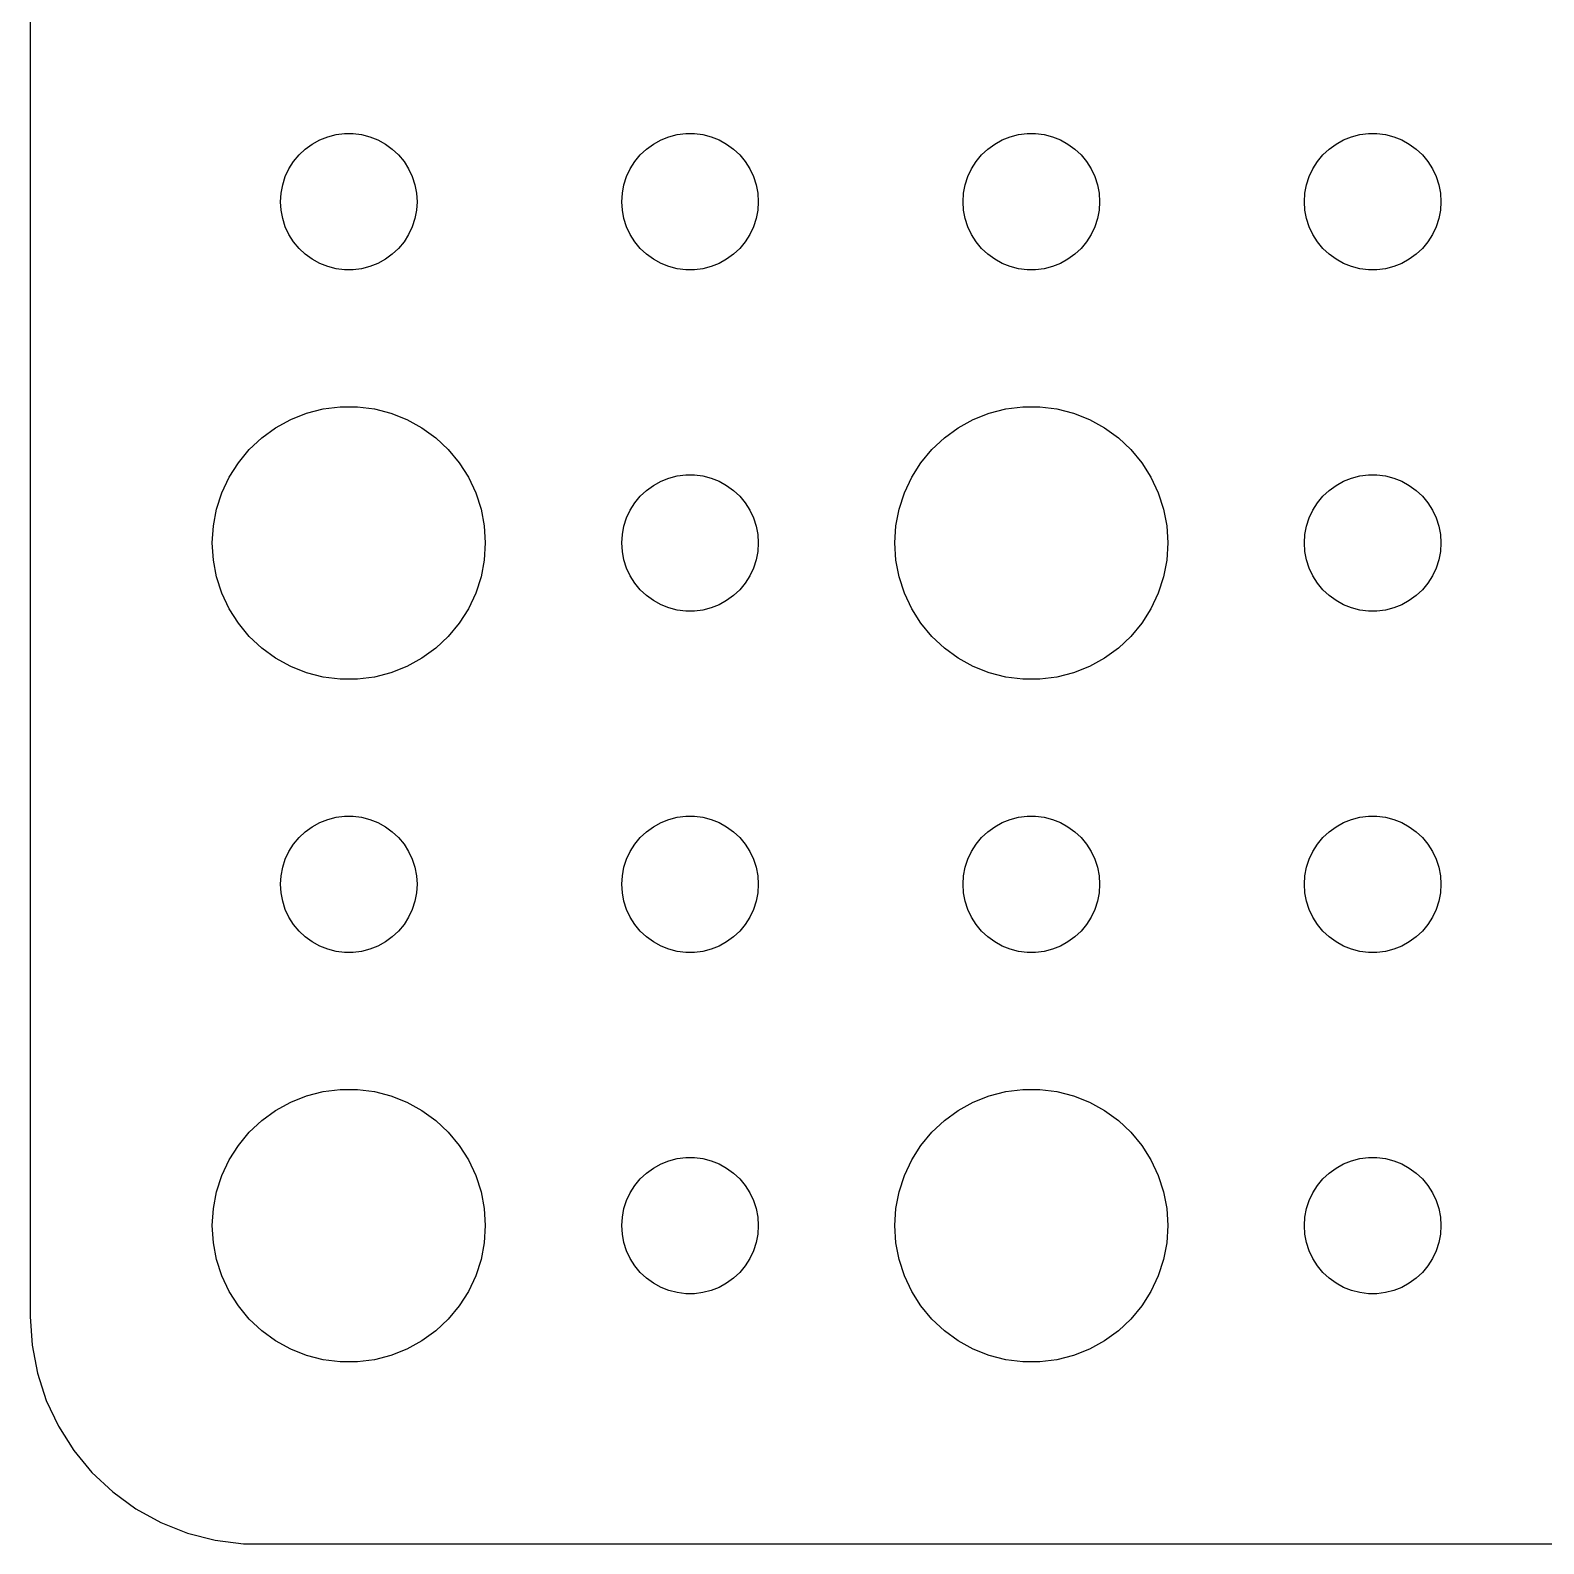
# Model space of a CAD drawing. Header units: metres. Extents: x -37 to 37, y 383 to 793.
# Drawn here: x -37 to -3.74, y 635.01 to 668.27 of the extents above; entities that cross this region are included whole.
import ezdxf

# ---------------------------------------------------------------- set-up
doc = ezdxf.new("R2010")
doc.units = ezdxf.units.M

msp = doc.modelspace()

# ---------------------------------------------------------------- linework, layer by layer
for p, q in [((-37, 704), (-37, 640)), ((-30.6387, 665.857), (-30.4635, 665.927)), ((-30.4635, 665.927), (-30.2811, 665.973)), ((-30.2811, 665.973), (-30.0942, 665.997)), ((-30.0942, 665.997), (-29.9058, 665.997)), ((-29.9058, 665.997), (-29.7189, 665.973)), ((-29.7189, 665.973), (-29.5365, 665.927)), ((-29.5365, 665.927), (-29.3613, 665.857)), ((-23.1387, 665.857), (-22.9635, 665.927)), ((-22.9635, 665.927), (-22.7811, 665.973)), ((-22.7811, 665.973), (-22.5942, 665.997)), ((-22.5942, 665.997), (-22.4058, 665.997)), ((-22.4058, 665.997), (-22.2189, 665.973)), ((-22.2189, 665.973), (-22.0365, 665.927)), ((-22.0365, 665.927), (-21.8613, 665.857)), ((-15.6387, 665.857), (-15.4635, 665.927)), ((-15.4635, 665.927), (-15.2811, 665.973)), ((-15.2811, 665.973), (-15.0942, 665.997)), ((-15.0942, 665.997), (-14.9058, 665.997)), ((-14.9058, 665.997), (-14.7189, 665.973)), ((-14.7189, 665.973), (-14.5365, 665.927)), ((-14.5365, 665.927), (-14.3613, 665.857)), ((-8.13866, 665.857), (-7.96352, 665.927)), ((-7.96352, 665.927), (-7.78107, 665.973)), ((-7.78107, 665.973), (-7.59418, 665.997)), ((-7.59418, 665.997), (-7.40581, 665.997)), ((-7.40581, 665.997), (-7.21892, 665.973)), ((-7.21892, 665.973), (-7.03647, 665.927)), ((-7.03647, 665.927), (-6.86133, 665.857)), ((-31.0934, 665.527), (-30.9561, 665.656)), ((-30.9561, 665.656), (-30.8037, 665.766)), ((-30.8037, 665.766), (-30.6387, 665.857)), ((-29.3613, 665.857), (-29.1963, 665.766)), ((-29.1963, 665.766), (-29.0439, 665.656)), ((-29.0439, 665.656), (-28.9065, 665.527)), ((-23.5934, 665.527), (-23.4561, 665.656)), ((-23.4561, 665.656), (-23.3037, 665.766)), ((-23.3037, 665.766), (-23.1387, 665.857)), ((-21.8613, 665.857), (-21.6963, 665.766)), ((-21.6963, 665.766), (-21.5439, 665.656)), ((-21.5439, 665.656), (-21.4065, 665.527)), ((-16.0934, 665.527), (-15.9561, 665.656)), ((-15.9561, 665.656), (-15.8037, 665.766)), ((-15.8037, 665.766), (-15.6387, 665.857)), ((-14.3613, 665.857), (-14.1963, 665.766)), ((-14.1963, 665.766), (-14.0439, 665.656)), ((-14.0439, 665.656), (-13.9065, 665.527)), ((-8.59344, 665.527), (-8.45613, 665.656)), ((-8.45613, 665.656), (-8.30373, 665.766)), ((-8.30373, 665.766), (-8.13866, 665.857)), ((-6.86133, 665.857), (-6.69626, 665.766)), ((-6.69626, 665.766), (-6.54385, 665.656)), ((-6.54385, 665.656), (-6.40654, 665.527)), ((-31.3947, 665.052), (-31.3145, 665.223)), ((-31.3145, 665.223), (-31.2135, 665.382)), ((-31.2135, 665.382), (-31.0934, 665.527)), ((-28.9065, 665.527), (-28.7865, 665.382)), ((-28.7865, 665.382), (-28.6855, 665.223)), ((-28.6855, 665.223), (-28.6053, 665.052)), ((-23.8947, 665.052), (-23.8145, 665.223)), ((-23.8145, 665.223), (-23.7135, 665.382)), ((-23.7135, 665.382), (-23.5934, 665.527)), ((-21.4065, 665.527), (-21.2865, 665.382)), ((-21.2865, 665.382), (-21.1855, 665.223)), ((-21.1855, 665.223), (-21.1053, 665.052)), ((-16.3947, 665.052), (-16.3145, 665.223)), ((-16.3145, 665.223), (-16.2135, 665.382)), ((-16.2135, 665.382), (-16.0934, 665.527)), ((-13.9065, 665.527), (-13.7865, 665.382)), ((-13.7865, 665.382), (-13.6855, 665.223)), ((-13.6855, 665.223), (-13.6053, 665.052)), ((-8.89465, 665.052), (-8.81445, 665.223)), ((-8.81445, 665.223), (-8.71352, 665.382)), ((-8.71352, 665.382), (-8.59344, 665.527)), ((-6.40654, 665.527), (-6.28647, 665.382)), ((-6.28647, 665.382), (-6.18553, 665.223)), ((-6.18553, 665.223), (-6.10533, 665.052)), ((-31.4882, 664.688), (-31.4529, 664.873)), ((-31.4529, 664.873), (-31.3947, 665.052)), ((-28.6053, 665.052), (-28.5471, 664.873)), ((-28.5471, 664.873), (-28.5118, 664.688)), ((-23.9882, 664.688), (-23.9529, 664.873)), ((-23.9529, 664.873), (-23.8947, 665.052)), ((-21.1053, 665.052), (-21.0471, 664.873)), ((-21.0471, 664.873), (-21.0118, 664.688)), ((-16.4882, 664.688), (-16.4529, 664.873)), ((-16.4529, 664.873), (-16.3947, 665.052)), ((-13.6053, 665.052), (-13.5471, 664.873)), ((-13.5471, 664.873), (-13.5118, 664.688)), ((-8.98816, 664.688), (-8.95287, 664.873)), ((-8.95287, 664.873), (-8.89465, 665.052)), ((-6.10533, 665.052), (-6.04712, 664.873)), ((-6.04712, 664.873), (-6.01183, 664.688)), ((-31.5, 664.5), (-31.4882, 664.688)), ((-28.5118, 664.688), (-28.5, 664.5)), ((-24, 664.5), (-23.9882, 664.688)), ((-21.0118, 664.688), (-21, 664.5)), ((-16.5, 664.5), (-16.4882, 664.688)), ((-13.5118, 664.688), (-13.5, 664.5)), ((-9, 664.5), (-8.98816, 664.688)), ((-6.01183, 664.688), (-6, 664.5)), ((-31.4882, 664.312), (-31.5, 664.5)), ((-31.4529, 664.127), (-31.4882, 664.312)), ((-28.5118, 664.312), (-28.5471, 664.127)), ((-28.5, 664.5), (-28.5118, 664.312)), ((-23.9882, 664.312), (-24, 664.5)), ((-23.9529, 664.127), (-23.9882, 664.312)), ((-21.0118, 664.312), (-21.0471, 664.127)), ((-21, 664.5), (-21.0118, 664.312)), ((-16.4882, 664.312), (-16.5, 664.5)), ((-16.4529, 664.127), (-16.4882, 664.312)), ((-13.5118, 664.312), (-13.5471, 664.127)), ((-13.5, 664.5), (-13.5118, 664.312)), ((-8.98816, 664.312), (-9, 664.5)), ((-8.95287, 664.127), (-8.98816, 664.312)), ((-6.01183, 664.312), (-6.04712, 664.127)), ((-6, 664.5), (-6.01183, 664.312)), ((-31.3947, 663.948), (-31.4529, 664.127)), ((-31.3145, 663.777), (-31.3947, 663.948)), ((-28.6053, 663.948), (-28.6855, 663.777)), ((-28.5471, 664.127), (-28.6053, 663.948)), ((-23.8947, 663.948), (-23.9529, 664.127)), ((-23.8145, 663.777), (-23.8947, 663.948)), ((-21.1053, 663.948), (-21.1855, 663.777)), ((-21.0471, 664.127), (-21.1053, 663.948)), ((-16.3947, 663.948), (-16.4529, 664.127)), ((-16.3145, 663.777), (-16.3947, 663.948)), ((-13.6053, 663.948), (-13.6855, 663.777)), ((-13.5471, 664.127), (-13.6053, 663.948)), ((-8.89465, 663.948), (-8.95287, 664.127)), ((-8.81445, 663.777), (-8.89465, 663.948)), ((-6.10533, 663.948), (-6.18553, 663.777)), ((-6.04712, 664.127), (-6.10533, 663.948)), ((-31.2135, 663.618), (-31.3145, 663.777)), ((-31.0934, 663.473), (-31.2135, 663.618)), ((-28.7865, 663.618), (-28.9065, 663.473)), ((-28.6855, 663.777), (-28.7865, 663.618)), ((-23.7135, 663.618), (-23.8145, 663.777)), ((-23.5934, 663.473), (-23.7135, 663.618)), ((-21.2865, 663.618), (-21.4065, 663.473)), ((-21.1855, 663.777), (-21.2865, 663.618)), ((-16.2135, 663.618), (-16.3145, 663.777)), ((-16.0934, 663.473), (-16.2135, 663.618)), ((-13.7865, 663.618), (-13.9065, 663.473)), ((-13.6855, 663.777), (-13.7865, 663.618)), ((-8.71352, 663.618), (-8.81445, 663.777)), ((-8.59344, 663.473), (-8.71352, 663.618)), ((-6.28647, 663.618), (-6.40654, 663.473)), ((-6.18553, 663.777), (-6.28647, 663.618)), ((-30.9561, 663.344), (-31.0934, 663.473)), ((-30.8037, 663.234), (-30.9561, 663.344)), ((-30.6387, 663.143), (-30.8037, 663.234)), ((-29.1963, 663.234), (-29.3613, 663.143)), ((-29.0439, 663.344), (-29.1963, 663.234)), ((-28.9065, 663.473), (-29.0439, 663.344)), ((-23.4561, 663.344), (-23.5934, 663.473)), ((-23.3037, 663.234), (-23.4561, 663.344)), ((-23.1387, 663.143), (-23.3037, 663.234)), ((-21.6963, 663.234), (-21.8613, 663.143)), ((-21.5439, 663.344), (-21.6963, 663.234)), ((-21.4065, 663.473), (-21.5439, 663.344)), ((-15.9561, 663.344), (-16.0934, 663.473)), ((-15.8037, 663.234), (-15.9561, 663.344)), ((-15.6387, 663.143), (-15.8037, 663.234)), ((-14.1963, 663.234), (-14.3613, 663.143)), ((-14.0439, 663.344), (-14.1963, 663.234)), ((-13.9065, 663.473), (-14.0439, 663.344)), ((-8.45613, 663.344), (-8.59344, 663.473)), ((-8.30373, 663.234), (-8.45613, 663.344)), ((-8.13866, 663.143), (-8.30373, 663.234)), ((-6.69626, 663.234), (-6.86133, 663.143)), ((-6.54385, 663.344), (-6.69626, 663.234)), ((-6.40654, 663.473), (-6.54385, 663.344)), ((-30.4635, 663.073), (-30.6387, 663.143)), ((-30.2811, 663.027), (-30.4635, 663.073)), ((-30.0942, 663.003), (-30.2811, 663.027)), ((-29.9058, 663.003), (-30.0942, 663.003)), ((-29.7189, 663.027), (-29.9058, 663.003)), ((-29.5365, 663.073), (-29.7189, 663.027)), ((-29.3613, 663.143), (-29.5365, 663.073)), ((-22.9635, 663.073), (-23.1387, 663.143)), ((-22.7811, 663.027), (-22.9635, 663.073)), ((-22.5942, 663.003), (-22.7811, 663.027)), ((-22.4058, 663.003), (-22.5942, 663.003)), ((-22.2189, 663.027), (-22.4058, 663.003)), ((-22.0365, 663.073), (-22.2189, 663.027)), ((-21.8613, 663.143), (-22.0365, 663.073)), ((-15.4635, 663.073), (-15.6387, 663.143)), ((-15.2811, 663.027), (-15.4635, 663.073)), ((-15.0942, 663.003), (-15.2811, 663.027)), ((-14.9058, 663.003), (-15.0942, 663.003)), ((-14.7189, 663.027), (-14.9058, 663.003)), ((-14.5365, 663.073), (-14.7189, 663.027)), ((-14.3613, 663.143), (-14.5365, 663.073)), ((-7.96352, 663.073), (-8.13866, 663.143)), ((-7.78107, 663.027), (-7.96352, 663.073)), ((-7.59418, 663.003), (-7.78107, 663.027)), ((-7.40581, 663.003), (-7.59418, 663.003)), ((-7.21892, 663.027), (-7.40581, 663.003)), ((-7.03647, 663.073), (-7.21892, 663.027)), ((-6.86133, 663.143), (-7.03647, 663.073)), ((-30.927, 659.853), (-30.5621, 659.947)), ((-30.5621, 659.947), (-30.1884, 659.994)), ((-30.1884, 659.994), (-29.8116, 659.994)), ((-29.8116, 659.994), (-29.4379, 659.947)), ((-29.4379, 659.947), (-29.0729, 659.853)), ((-15.927, 659.853), (-15.5621, 659.947)), ((-15.5621, 659.947), (-15.1884, 659.994)), ((-15.1884, 659.994), (-14.8116, 659.994)), ((-14.8116, 659.994), (-14.4379, 659.947)), ((-14.4379, 659.947), (-14.0729, 659.853)), ((-31.6075, 659.533), (-31.2773, 659.714)), ((-31.2773, 659.714), (-30.927, 659.853)), ((-29.0729, 659.853), (-28.7227, 659.714)), ((-28.7227, 659.714), (-28.3925, 659.533)), ((-16.6075, 659.533), (-16.2773, 659.714)), ((-16.2773, 659.714), (-15.927, 659.853)), ((-14.0729, 659.853), (-13.7227, 659.714)), ((-13.7227, 659.714), (-13.3925, 659.533)), ((-32.1869, 659.054), (-31.9123, 659.312)), ((-31.9123, 659.312), (-31.6075, 659.533)), ((-28.3925, 659.533), (-28.0877, 659.312)), ((-28.0877, 659.312), (-27.8131, 659.054)), ((-17.1869, 659.054), (-16.9123, 659.312)), ((-16.9123, 659.312), (-16.6075, 659.533)), ((-13.3925, 659.533), (-13.0877, 659.312)), ((-13.0877, 659.312), (-12.8131, 659.054)), ((-32.427, 658.763), (-32.1869, 659.054)), ((-27.8131, 659.054), (-27.5729, 658.763)), ((-17.427, 658.763), (-17.1869, 659.054)), ((-12.8131, 659.054), (-12.5729, 658.763)), ((-32.6289, 658.445), (-32.427, 658.763)), ((-27.5729, 658.763), (-27.3711, 658.445)), ((-17.6289, 658.445), (-17.427, 658.763)), ((-12.5729, 658.763), (-12.3711, 658.445)), ((-32.7893, 658.104), (-32.6289, 658.445)), ((-27.3711, 658.445), (-27.2107, 658.104)), ((-23.4561, 658.156), (-23.3037, 658.266)), ((-23.3037, 658.266), (-23.1387, 658.357)), ((-23.1387, 658.357), (-22.9635, 658.427)), ((-22.9635, 658.427), (-22.7811, 658.473)), ((-22.7811, 658.473), (-22.5942, 658.497)), ((-22.5942, 658.497), (-22.4058, 658.497)), ((-22.4058, 658.497), (-22.2189, 658.473)), ((-22.2189, 658.473), (-22.0365, 658.427)), ((-22.0365, 658.427), (-21.8613, 658.357)), ((-21.8613, 658.357), (-21.6963, 658.266)), ((-21.6963, 658.266), (-21.5439, 658.156)), ((-17.7893, 658.104), (-17.6289, 658.445)), ((-12.3711, 658.445), (-12.2107, 658.104)), ((-8.45613, 658.156), (-8.30373, 658.266)), ((-8.30373, 658.266), (-8.13866, 658.357)), ((-8.13866, 658.357), (-7.96352, 658.427)), ((-7.96352, 658.427), (-7.78107, 658.473)), ((-7.78107, 658.473), (-7.59418, 658.497)), ((-7.59418, 658.497), (-7.40581, 658.497)), ((-7.40581, 658.497), (-7.21892, 658.473)), ((-7.21892, 658.473), (-7.03647, 658.427)), ((-7.03647, 658.427), (-6.86133, 658.357)), ((-6.86133, 658.357), (-6.69626, 658.266)), ((-6.69626, 658.266), (-6.54385, 658.156)), ((-32.9057, 657.746), (-32.7893, 658.104)), ((-27.2107, 658.104), (-27.0942, 657.746)), ((-23.7135, 657.882), (-23.5934, 658.027)), ((-23.5934, 658.027), (-23.4561, 658.156)), ((-21.5439, 658.156), (-21.4065, 658.027)), ((-21.4065, 658.027), (-21.2865, 657.882)), ((-17.9057, 657.746), (-17.7893, 658.104)), ((-12.2107, 658.104), (-12.0942, 657.746)), ((-8.71352, 657.882), (-8.59344, 658.027)), ((-8.59344, 658.027), (-8.45613, 658.156)), ((-6.54385, 658.156), (-6.40654, 658.027)), ((-6.40654, 658.027), (-6.28647, 657.882)), ((-32.9763, 657.376), (-32.9057, 657.746)), ((-27.0942, 657.746), (-27.0237, 657.376)), ((-23.9529, 657.373), (-23.8947, 657.552)), ((-23.8947, 657.552), (-23.8145, 657.723)), ((-23.8145, 657.723), (-23.7135, 657.882)), ((-21.2865, 657.882), (-21.1855, 657.723)), ((-21.1855, 657.723), (-21.1053, 657.552)), ((-21.1053, 657.552), (-21.0471, 657.373)), ((-17.9763, 657.376), (-17.9057, 657.746)), ((-12.0942, 657.746), (-12.0237, 657.376)), ((-8.95287, 657.373), (-8.89465, 657.552)), ((-8.89465, 657.552), (-8.81445, 657.723)), ((-8.81445, 657.723), (-8.71352, 657.882)), ((-6.28647, 657.882), (-6.18553, 657.723)), ((-6.18553, 657.723), (-6.10533, 657.552)), ((-6.10533, 657.552), (-6.04712, 657.373)), ((-33, 657), (-32.9763, 657.376)), ((-27.0237, 657.376), (-27, 657)), ((-23.9882, 657.188), (-23.9529, 657.373)), ((-21.0471, 657.373), (-21.0118, 657.188)), ((-18, 657), (-17.9763, 657.376)), ((-12.0237, 657.376), (-12, 657)), ((-8.98816, 657.188), (-8.95287, 657.373)), ((-6.04712, 657.373), (-6.01183, 657.188)), ((-32.9763, 656.624), (-33, 657)), ((-27, 657), (-27.0237, 656.624)), ((-24, 657), (-23.9882, 657.188)), ((-23.9882, 656.812), (-24, 657)), ((-21.0118, 657.188), (-21, 657)), ((-21, 657), (-21.0118, 656.812)), ((-17.9763, 656.624), (-18, 657)), ((-12, 657), (-12.0237, 656.624)), ((-9, 657), (-8.98816, 657.188)), ((-8.98816, 656.812), (-9, 657)), ((-6.01183, 657.188), (-6, 657)), ((-6, 657), (-6.01183, 656.812)), ((-32.9057, 656.254), (-32.9763, 656.624)), ((-27.0237, 656.624), (-27.0942, 656.254)), ((-23.9529, 656.627), (-23.9882, 656.812)), ((-23.8947, 656.448), (-23.9529, 656.627)), ((-21.0471, 656.627), (-21.1053, 656.448)), ((-21.0118, 656.812), (-21.0471, 656.627)), ((-17.9057, 656.254), (-17.9763, 656.624)), ((-12.0237, 656.624), (-12.0942, 656.254)), ((-8.95287, 656.627), (-8.98816, 656.812)), ((-8.89465, 656.448), (-8.95287, 656.627)), ((-6.04712, 656.627), (-6.10533, 656.448)), ((-6.01183, 656.812), (-6.04712, 656.627)), ((-32.7893, 655.896), (-32.9057, 656.254)), ((-27.0942, 656.254), (-27.2107, 655.896)), ((-23.8145, 656.277), (-23.8947, 656.448)), ((-23.7135, 656.118), (-23.8145, 656.277)), ((-21.1855, 656.277), (-21.2865, 656.118)), ((-21.1053, 656.448), (-21.1855, 656.277)), ((-17.7893, 655.896), (-17.9057, 656.254)), ((-12.0942, 656.254), (-12.2107, 655.896)), ((-8.81445, 656.277), (-8.89465, 656.448)), ((-8.71352, 656.118), (-8.81445, 656.277)), ((-6.18553, 656.277), (-6.28647, 656.118)), ((-6.10533, 656.448), (-6.18553, 656.277)), ((-32.6289, 655.555), (-32.7893, 655.896)), ((-27.2107, 655.896), (-27.3711, 655.555)), ((-23.5934, 655.973), (-23.7135, 656.118)), ((-23.4561, 655.844), (-23.5934, 655.973)), ((-21.4065, 655.973), (-21.5439, 655.844)), ((-21.2865, 656.118), (-21.4065, 655.973)), ((-17.6289, 655.555), (-17.7893, 655.896)), ((-12.2107, 655.896), (-12.3711, 655.555)), ((-8.59344, 655.973), (-8.71352, 656.118)), ((-8.45613, 655.844), (-8.59344, 655.973)), ((-6.40654, 655.973), (-6.54385, 655.844)), ((-6.28647, 656.118), (-6.40654, 655.973)), ((-32.427, 655.237), (-32.6289, 655.555)), ((-27.3711, 655.555), (-27.5729, 655.237)), ((-23.3037, 655.734), (-23.4561, 655.844)), ((-23.1387, 655.643), (-23.3037, 655.734)), ((-22.9635, 655.573), (-23.1387, 655.643)), ((-22.7811, 655.527), (-22.9635, 655.573)), ((-22.0365, 655.573), (-22.2189, 655.527)), ((-21.8613, 655.643), (-22.0365, 655.573)), ((-21.6963, 655.734), (-21.8613, 655.643)), ((-21.5439, 655.844), (-21.6963, 655.734)), ((-17.427, 655.237), (-17.6289, 655.555)), ((-12.3711, 655.555), (-12.5729, 655.237)), ((-8.30373, 655.734), (-8.45613, 655.844)), ((-8.13866, 655.643), (-8.30373, 655.734)), ((-7.96352, 655.573), (-8.13866, 655.643)), ((-7.78107, 655.527), (-7.96352, 655.573)), ((-7.03647, 655.573), (-7.21892, 655.527)), ((-6.86133, 655.643), (-7.03647, 655.573)), ((-6.69626, 655.734), (-6.86133, 655.643)), ((-6.54385, 655.844), (-6.69626, 655.734)), ((-32.1869, 654.946), (-32.427, 655.237)), ((-27.5729, 655.237), (-27.8131, 654.946)), ((-22.5942, 655.503), (-22.7811, 655.527)), ((-22.4058, 655.503), (-22.5942, 655.503)), ((-22.2189, 655.527), (-22.4058, 655.503)), ((-17.1869, 654.946), (-17.427, 655.237)), ((-12.5729, 655.237), (-12.8131, 654.946)), ((-7.59418, 655.503), (-7.78107, 655.527)), ((-7.40581, 655.503), (-7.59418, 655.503)), ((-7.21892, 655.527), (-7.40581, 655.503)), ((-31.9123, 654.688), (-32.1869, 654.946)), ((-27.8131, 654.946), (-28.0877, 654.688)), ((-16.9123, 654.688), (-17.1869, 654.946)), ((-12.8131, 654.946), (-13.0877, 654.688)), ((-31.6075, 654.467), (-31.9123, 654.688)), ((-28.0877, 654.688), (-28.3925, 654.467)), ((-16.6075, 654.467), (-16.9123, 654.688)), ((-13.0877, 654.688), (-13.3925, 654.467)), ((-31.2773, 654.286), (-31.6075, 654.467)), ((-30.927, 654.147), (-31.2773, 654.286)), ((-28.7227, 654.286), (-29.0729, 654.147)), ((-28.3925, 654.467), (-28.7227, 654.286)), ((-16.2773, 654.286), (-16.6075, 654.467)), ((-15.927, 654.147), (-16.2773, 654.286)), ((-13.7227, 654.286), (-14.0729, 654.147)), ((-13.3925, 654.467), (-13.7227, 654.286)), ((-30.5621, 654.053), (-30.927, 654.147)), ((-30.1884, 654.006), (-30.5621, 654.053)), ((-29.8116, 654.006), (-30.1884, 654.006)), ((-29.4379, 654.053), (-29.8116, 654.006)), ((-29.0729, 654.147), (-29.4379, 654.053)), ((-15.5621, 654.053), (-15.927, 654.147)), ((-15.1884, 654.006), (-15.5621, 654.053)), ((-14.8116, 654.006), (-15.1884, 654.006)), ((-14.4379, 654.053), (-14.8116, 654.006)), ((-14.0729, 654.147), (-14.4379, 654.053)), ((-30.6387, 650.857), (-30.4635, 650.927)), ((-30.4635, 650.927), (-30.2811, 650.973)), ((-30.2811, 650.973), (-30.0942, 650.997)), ((-30.0942, 650.997), (-29.9058, 650.997)), ((-29.9058, 650.997), (-29.7189, 650.973)), ((-29.7189, 650.973), (-29.5365, 650.927)), ((-29.5365, 650.927), (-29.3613, 650.857)), ((-23.1387, 650.857), (-22.9635, 650.927)), ((-22.9635, 650.927), (-22.7811, 650.973)), ((-22.7811, 650.973), (-22.5942, 650.997)), ((-22.5942, 650.997), (-22.4058, 650.997)), ((-22.4058, 650.997), (-22.2189, 650.973)), ((-22.2189, 650.973), (-22.0365, 650.927)), ((-22.0365, 650.927), (-21.8613, 650.857)), ((-15.6387, 650.857), (-15.4635, 650.927)), ((-15.4635, 650.927), (-15.2811, 650.973)), ((-15.2811, 650.973), (-15.0942, 650.997)), ((-15.0942, 650.997), (-14.9058, 650.997)), ((-14.9058, 650.997), (-14.7189, 650.973)), ((-14.7189, 650.973), (-14.5365, 650.927)), ((-14.5365, 650.927), (-14.3613, 650.857)), ((-8.13866, 650.857), (-7.96352, 650.927)), ((-7.96352, 650.927), (-7.78107, 650.973)), ((-7.78107, 650.973), (-7.59418, 650.997)), ((-7.59418, 650.997), (-7.40581, 650.997)), ((-7.40581, 650.997), (-7.21892, 650.973)), ((-7.21892, 650.973), (-7.03647, 650.927)), ((-7.03647, 650.927), (-6.86133, 650.857)), ((-31.0934, 650.527), (-30.9561, 650.656)), ((-30.9561, 650.656), (-30.8037, 650.766)), ((-30.8037, 650.766), (-30.6387, 650.857)), ((-29.3613, 650.857), (-29.1963, 650.766)), ((-29.1963, 650.766), (-29.0439, 650.656)), ((-29.0439, 650.656), (-28.9065, 650.527)), ((-23.5934, 650.527), (-23.4561, 650.656)), ((-23.4561, 650.656), (-23.3037, 650.766)), ((-23.3037, 650.766), (-23.1387, 650.857)), ((-21.8613, 650.857), (-21.6963, 650.766)), ((-21.6963, 650.766), (-21.5439, 650.656)), ((-21.5439, 650.656), (-21.4065, 650.527)), ((-16.0934, 650.527), (-15.9561, 650.656)), ((-15.9561, 650.656), (-15.8037, 650.766)), ((-15.8037, 650.766), (-15.6387, 650.857)), ((-14.3613, 650.857), (-14.1963, 650.766)), ((-14.1963, 650.766), (-14.0439, 650.656)), ((-14.0439, 650.656), (-13.9065, 650.527)), ((-8.59344, 650.527), (-8.45613, 650.656)), ((-8.45613, 650.656), (-8.30373, 650.766)), ((-8.30373, 650.766), (-8.13866, 650.857)), ((-6.86133, 650.857), (-6.69626, 650.766)), ((-6.69626, 650.766), (-6.54385, 650.656)), ((-6.54385, 650.656), (-6.40654, 650.527)), ((-31.3145, 650.223), (-31.2135, 650.382)), ((-31.2135, 650.382), (-31.0934, 650.527)), ((-28.9065, 650.527), (-28.7865, 650.382)), ((-28.7865, 650.382), (-28.6855, 650.223)), ((-23.8145, 650.223), (-23.7135, 650.382)), ((-23.7135, 650.382), (-23.5934, 650.527)), ((-21.4065, 650.527), (-21.2865, 650.382)), ((-21.2865, 650.382), (-21.1855, 650.223)), ((-16.3145, 650.223), (-16.2135, 650.382)), ((-16.2135, 650.382), (-16.0934, 650.527)), ((-13.9065, 650.527), (-13.7865, 650.382)), ((-13.7865, 650.382), (-13.6855, 650.223)), ((-8.81445, 650.223), (-8.71352, 650.382)), ((-8.71352, 650.382), (-8.59344, 650.527)), ((-6.40654, 650.527), (-6.28647, 650.382)), ((-6.28647, 650.382), (-6.18553, 650.223)), ((-31.4529, 649.873), (-31.3947, 650.052)), ((-31.3947, 650.052), (-31.3145, 650.223)), ((-28.6855, 650.223), (-28.6053, 650.052)), ((-28.6053, 650.052), (-28.5471, 649.873)), ((-23.9529, 649.873), (-23.8947, 650.052)), ((-23.8947, 650.052), (-23.8145, 650.223)), ((-21.1855, 650.223), (-21.1053, 650.052)), ((-21.1053, 650.052), (-21.0471, 649.873)), ((-16.4529, 649.873), (-16.3947, 650.052)), ((-16.3947, 650.052), (-16.3145, 650.223)), ((-13.6855, 650.223), (-13.6053, 650.052)), ((-13.6053, 650.052), (-13.5471, 649.873)), ((-8.95287, 649.873), (-8.89465, 650.052)), ((-8.89465, 650.052), (-8.81445, 650.223)), ((-6.18553, 650.223), (-6.10533, 650.052)), ((-6.10533, 650.052), (-6.04712, 649.873)), ((-31.5, 649.5), (-31.4882, 649.688)), ((-31.4882, 649.688), (-31.4529, 649.873)), ((-28.5471, 649.873), (-28.5118, 649.688)), ((-28.5118, 649.688), (-28.5, 649.5)), ((-24, 649.5), (-23.9882, 649.688)), ((-23.9882, 649.688), (-23.9529, 649.873)), ((-21.0471, 649.873), (-21.0118, 649.688)), ((-21.0118, 649.688), (-21, 649.5)), ((-16.5, 649.5), (-16.4882, 649.688)), ((-16.4882, 649.688), (-16.4529, 649.873)), ((-13.5471, 649.873), (-13.5118, 649.688)), ((-13.5118, 649.688), (-13.5, 649.5)), ((-9, 649.5), (-8.98816, 649.688)), ((-8.98816, 649.688), (-8.95287, 649.873)), ((-6.04712, 649.873), (-6.01183, 649.688)), ((-6.01183, 649.688), (-6, 649.5)), ((-31.4882, 649.312), (-31.5, 649.5)), ((-31.4529, 649.127), (-31.4882, 649.312)), ((-28.5118, 649.312), (-28.5471, 649.127)), ((-28.5, 649.5), (-28.5118, 649.312)), ((-23.9882, 649.312), (-24, 649.5)), ((-23.9529, 649.127), (-23.9882, 649.312)), ((-21.0118, 649.312), (-21.0471, 649.127)), ((-21, 649.5), (-21.0118, 649.312)), ((-16.4882, 649.312), (-16.5, 649.5)), ((-16.4529, 649.127), (-16.4882, 649.312)), ((-13.5118, 649.312), (-13.5471, 649.127)), ((-13.5, 649.5), (-13.5118, 649.312)), ((-8.98816, 649.312), (-9, 649.5)), ((-8.95287, 649.127), (-8.98816, 649.312)), ((-6.01183, 649.312), (-6.04712, 649.127)), ((-6, 649.5), (-6.01183, 649.312)), ((-31.3947, 648.948), (-31.4529, 649.127)), ((-31.3145, 648.777), (-31.3947, 648.948)), ((-28.6053, 648.948), (-28.6855, 648.777)), ((-28.5471, 649.127), (-28.6053, 648.948)), ((-23.8947, 648.948), (-23.9529, 649.127)), ((-23.8145, 648.777), (-23.8947, 648.948)), ((-21.1053, 648.948), (-21.1855, 648.777)), ((-21.0471, 649.127), (-21.1053, 648.948)), ((-16.3947, 648.948), (-16.4529, 649.127)), ((-16.3145, 648.777), (-16.3947, 648.948)), ((-13.6053, 648.948), (-13.6855, 648.777)), ((-13.5471, 649.127), (-13.6053, 648.948)), ((-8.89465, 648.948), (-8.95287, 649.127)), ((-8.81445, 648.777), (-8.89465, 648.948)), ((-6.10533, 648.948), (-6.18553, 648.777)), ((-6.04712, 649.127), (-6.10533, 648.948)), ((-31.2135, 648.618), (-31.3145, 648.777)), ((-31.0934, 648.473), (-31.2135, 648.618)), ((-28.7865, 648.618), (-28.9065, 648.473)), ((-28.6855, 648.777), (-28.7865, 648.618)), ((-23.7135, 648.618), (-23.8145, 648.777)), ((-23.5934, 648.473), (-23.7135, 648.618)), ((-21.2865, 648.618), (-21.4065, 648.473)), ((-21.1855, 648.777), (-21.2865, 648.618)), ((-16.2135, 648.618), (-16.3145, 648.777)), ((-16.0934, 648.473), (-16.2135, 648.618)), ((-13.7865, 648.618), (-13.9065, 648.473)), ((-13.6855, 648.777), (-13.7865, 648.618)), ((-8.71352, 648.618), (-8.81445, 648.777)), ((-8.59344, 648.473), (-8.71352, 648.618)), ((-6.28647, 648.618), (-6.40654, 648.473)), ((-6.18553, 648.777), (-6.28647, 648.618)), ((-30.9561, 648.344), (-31.0934, 648.473)), ((-30.8037, 648.234), (-30.9561, 648.344)), ((-29.0439, 648.344), (-29.1963, 648.234)), ((-28.9065, 648.473), (-29.0439, 648.344)), ((-23.4561, 648.344), (-23.5934, 648.473)), ((-23.3037, 648.234), (-23.4561, 648.344)), ((-21.5439, 648.344), (-21.6963, 648.234)), ((-21.4065, 648.473), (-21.5439, 648.344)), ((-15.9561, 648.344), (-16.0934, 648.473)), ((-15.8037, 648.234), (-15.9561, 648.344)), ((-14.0439, 648.344), (-14.1963, 648.234)), ((-13.9065, 648.473), (-14.0439, 648.344)), ((-8.45613, 648.344), (-8.59344, 648.473)), ((-8.30373, 648.234), (-8.45613, 648.344)), ((-6.54385, 648.344), (-6.69626, 648.234)), ((-6.40654, 648.473), (-6.54385, 648.344)), ((-30.6387, 648.143), (-30.8037, 648.234)), ((-30.4635, 648.073), (-30.6387, 648.143)), ((-30.2811, 648.027), (-30.4635, 648.073)), ((-30.0942, 648.003), (-30.2811, 648.027)), ((-29.9058, 648.003), (-30.0942, 648.003)), ((-29.7189, 648.027), (-29.9058, 648.003)), ((-29.5365, 648.073), (-29.7189, 648.027)), ((-29.3613, 648.143), (-29.5365, 648.073)), ((-29.1963, 648.234), (-29.3613, 648.143)), ((-23.1387, 648.143), (-23.3037, 648.234)), ((-22.9635, 648.073), (-23.1387, 648.143)), ((-22.7811, 648.027), (-22.9635, 648.073)), ((-22.5942, 648.003), (-22.7811, 648.027)), ((-22.4058, 648.003), (-22.5942, 648.003)), ((-22.2189, 648.027), (-22.4058, 648.003)), ((-22.0365, 648.073), (-22.2189, 648.027)), ((-21.8613, 648.143), (-22.0365, 648.073)), ((-21.6963, 648.234), (-21.8613, 648.143)), ((-15.6387, 648.143), (-15.8037, 648.234)), ((-15.4635, 648.073), (-15.6387, 648.143)), ((-15.2811, 648.027), (-15.4635, 648.073)), ((-15.0942, 648.003), (-15.2811, 648.027)), ((-14.9058, 648.003), (-15.0942, 648.003)), ((-14.7189, 648.027), (-14.9058, 648.003)), ((-14.5365, 648.073), (-14.7189, 648.027)), ((-14.3613, 648.143), (-14.5365, 648.073)), ((-14.1963, 648.234), (-14.3613, 648.143)), ((-8.13866, 648.143), (-8.30373, 648.234)), ((-7.96352, 648.073), (-8.13866, 648.143)), ((-7.78107, 648.027), (-7.96352, 648.073)), ((-7.59418, 648.003), (-7.78107, 648.027)), ((-7.40581, 648.003), (-7.59418, 648.003)), ((-7.21892, 648.027), (-7.40581, 648.003)), ((-7.03647, 648.073), (-7.21892, 648.027)), ((-6.86133, 648.143), (-7.03647, 648.073)), ((-6.69626, 648.234), (-6.86133, 648.143)), ((-30.927, 644.853), (-30.5621, 644.947)), ((-30.5621, 644.947), (-30.1884, 644.994)), ((-30.1884, 644.994), (-29.8116, 644.994)), ((-29.8116, 644.994), (-29.4379, 644.947)), ((-29.4379, 644.947), (-29.0729, 644.853)), ((-15.927, 644.853), (-15.5621, 644.947)), ((-15.5621, 644.947), (-15.1884, 644.994)), ((-15.1884, 644.994), (-14.8116, 644.994)), ((-14.8116, 644.994), (-14.4379, 644.947)), ((-14.4379, 644.947), (-14.0729, 644.853)), ((-31.6075, 644.533), (-31.2773, 644.714)), ((-31.2773, 644.714), (-30.927, 644.853)), ((-29.0729, 644.853), (-28.7227, 644.714)), ((-28.7227, 644.714), (-28.3925, 644.533)), ((-16.6075, 644.533), (-16.2773, 644.714)), ((-16.2773, 644.714), (-15.927, 644.853)), ((-14.0729, 644.853), (-13.7227, 644.714)), ((-13.7227, 644.714), (-13.3925, 644.533)), ((-32.1869, 644.054), (-31.9123, 644.312)), ((-31.9123, 644.312), (-31.6075, 644.533)), ((-28.3925, 644.533), (-28.0877, 644.312)), ((-28.0877, 644.312), (-27.8131, 644.054)), ((-17.1869, 644.054), (-16.9123, 644.312)), ((-16.9123, 644.312), (-16.6075, 644.533)), ((-13.3925, 644.533), (-13.0877, 644.312)), ((-13.0877, 644.312), (-12.8131, 644.054)), ((-32.427, 643.763), (-32.1869, 644.054)), ((-27.8131, 644.054), (-27.5729, 643.763)), ((-17.427, 643.763), (-17.1869, 644.054)), ((-12.8131, 644.054), (-12.5729, 643.763)), ((-32.6289, 643.445), (-32.427, 643.763)), ((-27.5729, 643.763), (-27.3711, 643.445)), ((-17.6289, 643.445), (-17.427, 643.763)), ((-12.5729, 643.763), (-12.3711, 643.445)), ((-32.7893, 643.104), (-32.6289, 643.445)), ((-27.3711, 643.445), (-27.2107, 643.104)), ((-23.4561, 643.156), (-23.3037, 643.266)), ((-23.3037, 643.266), (-23.1387, 643.357)), ((-23.1387, 643.357), (-22.9635, 643.427)), ((-22.9635, 643.427), (-22.7811, 643.473)), ((-22.7811, 643.473), (-22.5942, 643.497)), ((-22.5942, 643.497), (-22.4058, 643.497)), ((-22.4058, 643.497), (-22.2189, 643.473)), ((-22.2189, 643.473), (-22.0365, 643.427)), ((-22.0365, 643.427), (-21.8613, 643.357)), ((-21.8613, 643.357), (-21.6963, 643.266)), ((-21.6963, 643.266), (-21.5439, 643.156)), ((-17.7893, 643.104), (-17.6289, 643.445)), ((-12.3711, 643.445), (-12.2107, 643.104)), ((-8.45613, 643.156), (-8.30373, 643.266)), ((-8.30373, 643.266), (-8.13866, 643.357)), ((-8.13866, 643.357), (-7.96352, 643.427)), ((-7.96352, 643.427), (-7.78107, 643.473)), ((-7.78107, 643.473), (-7.59418, 643.497)), ((-7.59418, 643.497), (-7.40581, 643.497)), ((-7.40581, 643.497), (-7.21892, 643.473)), ((-7.21892, 643.473), (-7.03647, 643.427)), ((-7.03647, 643.427), (-6.86133, 643.357)), ((-6.86133, 643.357), (-6.69626, 643.266)), ((-6.69626, 643.266), (-6.54385, 643.156)), ((-32.9057, 642.746), (-32.7893, 643.104)), ((-27.2107, 643.104), (-27.0942, 642.746)), ((-23.7135, 642.882), (-23.5934, 643.027)), ((-23.5934, 643.027), (-23.4561, 643.156)), ((-21.5439, 643.156), (-21.4065, 643.027)), ((-21.4065, 643.027), (-21.2865, 642.882)), ((-17.9057, 642.746), (-17.7893, 643.104)), ((-12.2107, 643.104), (-12.0942, 642.746)), ((-8.71352, 642.882), (-8.59344, 643.027)), ((-8.59344, 643.027), (-8.45613, 643.156)), ((-6.54385, 643.156), (-6.40654, 643.027)), ((-6.40654, 643.027), (-6.28647, 642.882)), ((-32.9763, 642.376), (-32.9057, 642.746)), ((-27.0942, 642.746), (-27.0237, 642.376)), ((-23.8947, 642.552), (-23.8145, 642.723)), ((-23.8145, 642.723), (-23.7135, 642.882)), ((-21.2865, 642.882), (-21.1855, 642.723)), ((-21.1855, 642.723), (-21.1053, 642.552)), ((-17.9763, 642.376), (-17.9057, 642.746)), ((-12.0942, 642.746), (-12.0237, 642.376)), ((-8.89465, 642.552), (-8.81445, 642.723)), ((-8.81445, 642.723), (-8.71352, 642.882)), ((-6.28647, 642.882), (-6.18553, 642.723)), ((-6.18553, 642.723), (-6.10533, 642.552)), ((-33, 642), (-32.9763, 642.376)), ((-27.0237, 642.376), (-27, 642)), ((-23.9882, 642.188), (-23.9529, 642.373)), ((-23.9529, 642.373), (-23.8947, 642.552)), ((-21.1053, 642.552), (-21.0471, 642.373)), ((-21.0471, 642.373), (-21.0118, 642.188)), ((-18, 642), (-17.9763, 642.376)), ((-12.0237, 642.376), (-12, 642)), ((-8.98816, 642.188), (-8.95287, 642.373)), ((-8.95287, 642.373), (-8.89465, 642.552)), ((-6.10533, 642.552), (-6.04712, 642.373)), ((-6.04712, 642.373), (-6.01183, 642.188)), ((-32.9763, 641.624), (-33, 642)), ((-27, 642), (-27.0237, 641.624)), ((-24, 642), (-23.9882, 642.188)), ((-23.9882, 641.812), (-24, 642)), ((-21.0118, 642.188), (-21, 642)), ((-21, 642), (-21.0118, 641.812)), ((-17.9763, 641.624), (-18, 642)), ((-12, 642), (-12.0237, 641.624)), ((-9, 642), (-8.98816, 642.188)), ((-8.98816, 641.812), (-9, 642)), ((-6.01183, 642.188), (-6, 642)), ((-6, 642), (-6.01183, 641.812)), ((-32.9057, 641.254), (-32.9763, 641.624)), ((-27.0237, 641.624), (-27.0942, 641.254)), ((-23.9529, 641.627), (-23.9882, 641.812)), ((-23.8947, 641.448), (-23.9529, 641.627)), ((-21.0471, 641.627), (-21.1053, 641.448)), ((-21.0118, 641.812), (-21.0471, 641.627)), ((-17.9057, 641.254), (-17.9763, 641.624)), ((-12.0237, 641.624), (-12.0942, 641.254)), ((-8.95287, 641.627), (-8.98816, 641.812)), ((-8.89465, 641.448), (-8.95287, 641.627)), ((-6.04712, 641.627), (-6.10533, 641.448)), ((-6.01183, 641.812), (-6.04712, 641.627)), ((-32.7893, 640.896), (-32.9057, 641.254)), ((-27.0942, 641.254), (-27.2107, 640.896)), ((-23.8145, 641.277), (-23.8947, 641.448)), ((-23.7135, 641.118), (-23.8145, 641.277)), ((-21.1855, 641.277), (-21.2865, 641.118)), ((-21.1053, 641.448), (-21.1855, 641.277)), ((-17.7893, 640.896), (-17.9057, 641.254)), ((-12.0942, 641.254), (-12.2107, 640.896)), ((-8.81445, 641.277), (-8.89465, 641.448)), ((-8.71352, 641.118), (-8.81445, 641.277)), ((-6.18553, 641.277), (-6.28647, 641.118)), ((-6.10533, 641.448), (-6.18553, 641.277)), ((-23.5934, 640.973), (-23.7135, 641.118)), ((-23.4561, 640.844), (-23.5934, 640.973)), ((-21.4065, 640.973), (-21.5439, 640.844)), ((-21.2865, 641.118), (-21.4065, 640.973)), ((-8.59344, 640.973), (-8.71352, 641.118)), ((-8.45613, 640.844), (-8.59344, 640.973)), ((-6.40654, 640.973), (-6.54385, 640.844)), ((-6.28647, 641.118), (-6.40654, 640.973)), ((-32.6289, 640.555), (-32.7893, 640.896)), ((-27.2107, 640.896), (-27.3711, 640.555)), ((-23.3037, 640.734), (-23.4561, 640.844)), ((-23.1387, 640.643), (-23.3037, 640.734)), ((-22.9635, 640.573), (-23.1387, 640.643)), ((-21.8613, 640.643), (-22.0365, 640.573)), ((-21.6963, 640.734), (-21.8613, 640.643)), ((-21.5439, 640.844), (-21.6963, 640.734)), ((-17.6289, 640.555), (-17.7893, 640.896)), ((-12.2107, 640.896), (-12.3711, 640.555)), ((-8.30373, 640.734), (-8.45613, 640.844)), ((-8.13866, 640.643), (-8.30373, 640.734)), ((-7.96352, 640.573), (-8.13866, 640.643)), ((-6.86133, 640.643), (-7.03647, 640.573)), ((-6.69626, 640.734), (-6.86133, 640.643)), ((-6.54385, 640.844), (-6.69626, 640.734)), ((-32.427, 640.237), (-32.6289, 640.555)), ((-27.3711, 640.555), (-27.5729, 640.237)), ((-22.7811, 640.527), (-22.9635, 640.573)), ((-22.5942, 640.503), (-22.7811, 640.527)), ((-22.4058, 640.503), (-22.5942, 640.503)), ((-22.2189, 640.527), (-22.4058, 640.503)), ((-22.0365, 640.573), (-22.2189, 640.527)), ((-17.427, 640.237), (-17.6289, 640.555)), ((-12.3711, 640.555), (-12.5729, 640.237)), ((-7.78107, 640.527), (-7.96352, 640.573)), ((-7.59418, 640.503), (-7.78107, 640.527)), ((-7.40581, 640.503), (-7.59418, 640.503)), ((-7.21892, 640.527), (-7.40581, 640.503)), ((-7.03647, 640.573), (-7.21892, 640.527)), ((-37, 640), (-36.9606, 639.373)), ((-32.1869, 639.946), (-32.427, 640.237)), ((-31.9123, 639.688), (-32.1869, 639.946)), ((-27.8131, 639.946), (-28.0877, 639.688)), ((-27.5729, 640.237), (-27.8131, 639.946)), ((-17.1869, 639.946), (-17.427, 640.237)), ((-16.9123, 639.688), (-17.1869, 639.946)), ((-12.8131, 639.946), (-13.0877, 639.688)), ((-12.5729, 640.237), (-12.8131, 639.946)), ((-31.6075, 639.467), (-31.9123, 639.688)), ((-28.0877, 639.688), (-28.3925, 639.467)), ((-16.6075, 639.467), (-16.9123, 639.688)), ((-13.0877, 639.688), (-13.3925, 639.467)), ((-36.9606, 639.373), (-36.8429, 638.757)), ((-31.2773, 639.286), (-31.6075, 639.467)), ((-30.927, 639.147), (-31.2773, 639.286)), ((-28.7227, 639.286), (-29.0729, 639.147)), ((-28.3925, 639.467), (-28.7227, 639.286)), ((-16.2773, 639.286), (-16.6075, 639.467)), ((-15.927, 639.147), (-16.2773, 639.286)), ((-13.7227, 639.286), (-14.0729, 639.147)), ((-13.3925, 639.467), (-13.7227, 639.286)), ((-30.5621, 639.053), (-30.927, 639.147)), ((-30.1884, 639.006), (-30.5621, 639.053)), ((-29.8116, 639.006), (-30.1884, 639.006)), ((-29.4379, 639.053), (-29.8116, 639.006)), ((-29.0729, 639.147), (-29.4379, 639.053)), ((-15.5621, 639.053), (-15.927, 639.147)), ((-15.1884, 639.006), (-15.5621, 639.053)), ((-14.8116, 639.006), (-15.1884, 639.006)), ((-14.4379, 639.053), (-14.8116, 639.006)), ((-14.0729, 639.147), (-14.4379, 639.053)), ((-36.8429, 638.757), (-36.6489, 638.159)), ((-36.6489, 638.159), (-36.3815, 637.591)), ((-36.3815, 637.591), (-36.0451, 637.061)), ((-36.0451, 637.061), (-35.6448, 636.577)), ((-35.6448, 636.577), (-35.1871, 636.147)), ((-35.1871, 636.147), (-34.6791, 635.778)), ((-34.6791, 635.778), (-34.1289, 635.476)), ((-34.1289, 635.476), (-33.5451, 635.245)), ((-33.5451, 635.245), (-32.9369, 635.089)), ((-32.9369, 635.089), (-32.3139, 635.01)), ((-32.3139, 635.01), (32.3139, 635.01))]:
    msp.add_line(p, q)

doc.saveas('drawing.dxf')
